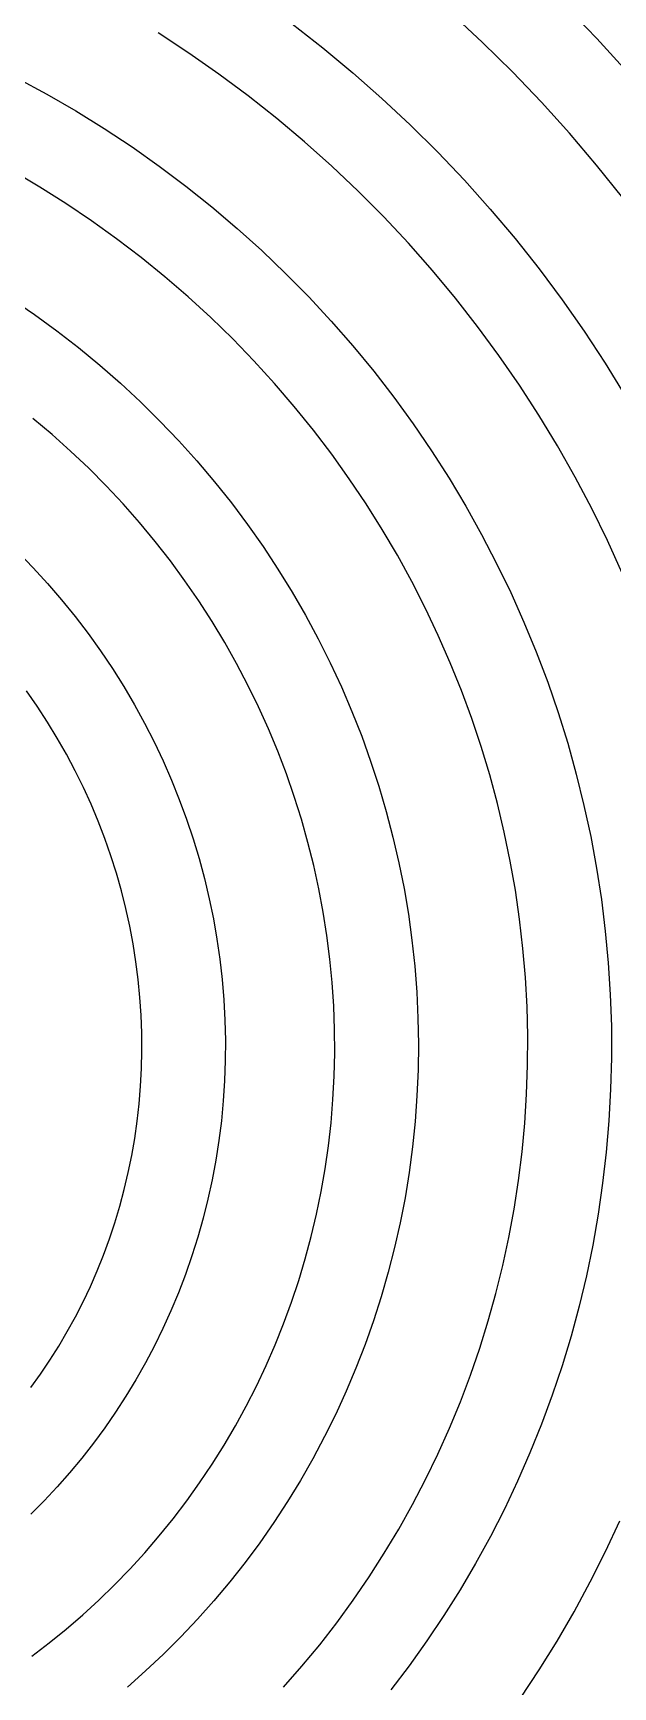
# Model space of a CAD drawing. Header units: metres. Extents: x -106 to 106, y -110 to 110.
# Drawn here: x 26.4 to 58.1, y -31.7 to 58.7 of the extents above; entities that cross this region are included whole.
import ezdxf

# ---------------------------------------------------------------- set-up
doc = ezdxf.new("R2010")
doc.units = ezdxf.units.M

msp = doc.modelspace()

# ---------------------------------------------------------------- linework, layer by layer
for p, q in [((50.9826, 58.2369), (49.2961, 59.8009)), ((55.5413, 60.1895), (57.2325, 58.4439)), ((40.5646, 59.2431), (42.2454, 57.9329)), ((34.915, 57.6516), (33.2386, 58.749)), ((42.2454, 57.9329), (43.8841, 56.5751)), ((52.6197, 56.6256), (50.9826, 58.2369)), ((57.2325, 58.4439), (58.869, 56.6509)), ((36.5556, 56.5064), (34.915, 57.6516)), ((25.5298, 56.2802), (27.1442, 55.4083)), ((38.1591, 55.3148), (36.5556, 56.5064)), ((43.8841, 56.5751), (45.4796, 55.1711)), ((54.2062, 54.9684), (52.6197, 56.6256)), ((27.1442, 55.4083), (28.7294, 54.4902)), ((39.7241, 54.0778), (38.1591, 55.3148)), ((45.4796, 55.1711), (47.0304, 53.7224)), ((28.7294, 54.4902), (30.284, 53.5269)), ((55.7408, 53.267), (54.2062, 54.9684)), ((30.284, 53.5269), (31.8069, 52.5194)), ((41.2493, 52.7967), (39.7241, 54.0778)), ((47.0304, 53.7224), (48.5354, 52.2303)), ((31.8069, 52.5194), (33.2966, 51.4687)), ((42.7336, 51.4728), (41.2493, 52.7967)), ((57.2221, 51.5231), (55.7408, 53.267)), ((48.5354, 52.2303), (49.9933, 50.6962)), ((26.7599, 50.328), (25.2994, 51.1894)), ((33.2966, 51.4687), (34.752, 50.3759)), ((44.1756, 50.1074), (42.7336, 51.4728)), ((49.9933, 50.6962), (51.403, 49.1217)), ((58.6492, 49.7381), (57.2221, 51.5231)), ((28.1916, 49.4251), (26.7599, 50.328)), ((34.752, 50.3759), (36.172, 49.2422)), ((45.5744, 48.7018), (44.1756, 50.1074)), ((29.5933, 48.4817), (28.1916, 49.4251)), ((36.172, 49.2422), (37.5553, 48.0686)), ((51.403, 49.1217), (52.7633, 47.5083)), ((30.964, 47.4986), (29.5933, 48.4817)), ((37.5553, 48.0686), (38.901, 46.8564)), ((46.9286, 47.2574), (45.5744, 48.7018)), ((32.3024, 46.477), (30.964, 47.4986)), ((48.2374, 45.7756), (46.9286, 47.2574)), ((52.7633, 47.5083), (54.0732, 45.8574)), ((33.6075, 45.4179), (32.3024, 46.477)), ((38.901, 46.8564), (40.2077, 45.6068)), ((34.8782, 44.3223), (33.6075, 45.4179)), ((40.2077, 45.6068), (41.4747, 44.3208)), ((49.4996, 44.2578), (48.2374, 45.7756)), ((54.0732, 45.8574), (55.3316, 44.1707)), ((36.1136, 43.1914), (34.8782, 44.3223)), ((41.4747, 44.3208), (42.7008, 43)), ((25.2188, 44.2133), (26.4673, 43.3604)), ((50.7143, 42.7054), (49.4996, 44.2578)), ((55.3316, 44.1707), (56.5377, 42.4497)), ((26.4673, 43.3604), (27.6874, 42.4723)), ((37.3127, 42.0262), (36.1136, 43.1914)), ((42.7008, 43), (43.8851, 41.6454)), ((51.8805, 41.12), (50.7143, 42.7054)), ((27.6874, 42.4723), (28.8781, 41.5501)), ((38.4744, 40.828), (37.3127, 42.0262)), ((43.8851, 41.6454), (45.0267, 40.2586)), ((56.5377, 42.4497), (57.6904, 40.6961)), ((28.8781, 41.5501), (30.0385, 40.5948)), ((39.598, 39.598), (38.4744, 40.828)), ((52.9974, 39.503), (51.8805, 41.12)), ((57.6904, 40.6961), (58.7889, 38.9115)), ((30.0385, 40.5948), (31.1678, 39.6072)), ((45.0267, 40.2586), (46.1248, 38.8407)), ((31.1678, 39.6072), (32.2649, 38.5884)), ((40.6825, 38.3372), (39.598, 39.598)), ((54.064, 37.856), (52.9974, 39.503)), ((32.2649, 38.5884), (33.3291, 37.5395)), ((41.7271, 37.0471), (40.6825, 38.3372)), ((46.1248, 38.8407), (47.1783, 37.3931)), ((27.431, 36.8015), (26.3845, 37.681)), ((33.3291, 37.5395), (34.3595, 36.4614)), ((47.1783, 37.3931), (48.1867, 35.9173)), ((55.0797, 36.1806), (54.064, 37.856)), ((28.4486, 35.8932), (27.431, 36.8015)), ((34.3595, 36.4614), (35.3553, 35.3553)), ((42.7311, 35.7287), (41.7271, 37.0471)), ((56.0436, 34.4783), (55.0797, 36.1806)), ((29.4364, 34.9569), (28.4486, 35.8932)), ((35.3553, 35.3553), (36.3159, 34.2223)), ((43.6936, 34.3835), (42.7311, 35.7287)), ((48.1867, 35.9173), (49.1491, 34.4146)), ((30.3939, 33.9937), (29.4364, 34.9569)), ((44.614, 33.0126), (43.6936, 34.3835)), ((49.1491, 34.4146), (50.0648, 32.8865)), ((56.9551, 32.7506), (56.0436, 34.4783)), ((31.3201, 33.0045), (30.3939, 33.9937)), ((36.3159, 34.2223), (37.2403, 33.0635)), ((32.2145, 31.9904), (31.3201, 33.0045)), ((37.2403, 33.0635), (38.1281, 31.88)), ((45.4917, 31.6175), (44.614, 33.0126)), ((50.0648, 32.8865), (50.9333, 31.3344)), ((57.8135, 30.9993), (56.9551, 32.7506)), ((33.0763, 30.9523), (32.2145, 31.9904)), ((38.1281, 31.88), (38.9785, 30.673)), ((33.905, 29.8913), (33.0763, 30.9523)), ((46.3258, 30.1994), (45.4917, 31.6175)), ((50.9333, 31.3344), (51.7537, 29.7597)), ((58.6182, 29.226), (57.8135, 30.9993)), ((25.5717, 30.3674), (26.3947, 29.5208)), ((34.6999, 28.8084), (33.905, 29.8913)), ((38.9785, 30.673), (39.7909, 29.4437)), ((47.116, 28.7597), (46.3258, 30.1994)), ((26.3947, 29.5208), (27.19, 28.6523)), ((39.7909, 29.4437), (40.5648, 28.1932)), ((51.7537, 29.7597), (52.5257, 28.164)), ((27.19, 28.6523), (27.9571, 27.7626)), ((35.4605, 27.7048), (34.6999, 28.8084)), ((40.5648, 28.1932), (41.2995, 26.9228)), ((47.8616, 27.2998), (47.116, 28.7597)), ((52.5257, 28.164), (53.2486, 26.5488)), ((27.9571, 27.7626), (28.6954, 26.8526)), ((36.1862, 26.5814), (35.4605, 27.7048)), ((48.5621, 25.8209), (47.8616, 27.2998)), ((28.6954, 26.8526), (29.4043, 25.9234)), ((36.8765, 25.4394), (36.1862, 26.5814)), ((41.2995, 26.9228), (41.9947, 25.6337)), ((53.2486, 26.5488), (53.922, 24.9155)), ((29.4043, 25.9234), (30.0835, 24.9758)), ((37.531, 24.2799), (36.8765, 25.4394)), ((41.9947, 25.6337), (42.6498, 24.327)), ((49.2171, 24.3246), (48.5621, 25.8209)), ((30.0835, 24.9758), (30.7324, 24.0108)), ((53.922, 24.9155), (54.5454, 23.2656)), ((30.7324, 24.0108), (31.3506, 23.0293)), ((38.1492, 23.104), (37.531, 24.2799)), ((42.6498, 24.327), (43.2644, 23.0041)), ((49.8261, 22.8122), (49.2171, 24.3246)), ((26.621, 21.9447), (26.0336, 22.7906)), ((31.3506, 23.0293), (31.9377, 22.0323)), ((38.7308, 21.9128), (38.1492, 23.104)), ((43.2644, 23.0041), (43.8382, 21.6662)), ((50.3888, 21.2851), (49.8261, 22.8122)), ((54.5454, 23.2656), (55.1185, 21.6007)), ((27.1813, 21.084), (26.621, 21.9447)), ((31.9377, 22.0323), (32.4933, 21.0208)), ((39.2754, 20.7076), (38.7308, 21.9128)), ((27.7141, 20.2094), (27.1813, 21.084)), ((32.4933, 21.0208), (33.0171, 19.9958)), ((43.8382, 21.6662), (44.3707, 20.3145)), ((50.9049, 19.7447), (50.3888, 21.2851)), ((55.1185, 21.6007), (55.6409, 19.9223)), ((28.2189, 19.3219), (27.7141, 20.2094)), ((33.0171, 19.9958), (33.5087, 18.9583)), ((39.7826, 19.4893), (39.2754, 20.7076)), ((44.3707, 20.3145), (44.8617, 18.9503)), ((55.6409, 19.9223), (56.1123, 18.232)), ((28.6955, 18.4222), (28.2189, 19.3219)), ((40.2522, 18.2592), (39.7826, 19.4893)), ((51.3739, 18.1925), (50.9049, 19.7447)), ((29.1437, 17.5113), (28.6955, 18.4222)), ((33.5087, 18.9583), (33.9679, 17.9092)), ((40.6839, 17.0184), (40.2522, 18.2592)), ((44.8617, 18.9503), (45.3109, 17.575)), ((51.7958, 16.6298), (51.3739, 18.1925)), ((56.1123, 18.232), (56.5325, 16.5313)), ((29.5631, 16.5901), (29.1437, 17.5113)), ((33.9679, 17.9092), (34.3945, 16.8497)), ((45.3109, 17.575), (45.7181, 16.1896)), ((29.9537, 15.6594), (29.5631, 16.5901)), ((34.3945, 16.8497), (34.7881, 15.7806)), ((41.0775, 15.7682), (40.6839, 17.0184)), ((52.1703, 15.0582), (51.7958, 16.6298)), ((56.5325, 16.5313), (56.9013, 14.8217)), ((30.3151, 14.7202), (29.9537, 15.6594)), ((34.7881, 15.7806), (35.1487, 14.703)), ((41.4329, 14.5096), (41.0775, 15.7682)), ((45.7181, 16.1896), (46.0831, 14.7956)), ((30.6472, 13.7734), (30.3151, 14.7202)), ((35.1487, 14.703), (35.476, 13.618)), ((41.7497, 13.2438), (41.4329, 14.5096)), ((46.0831, 14.7956), (46.4056, 13.3943)), ((52.4972, 13.479), (52.1703, 15.0582)), ((56.9013, 14.8217), (57.2185, 13.1048)), ((30.95, 12.8199), (30.6472, 13.7734)), ((35.476, 13.618), (35.7701, 12.5265)), ((31.2232, 11.8606), (30.95, 12.8199)), ((42.0281, 11.972), (41.7497, 13.2438)), ((46.4056, 13.3943), (46.6857, 11.9868)), ((52.7764, 11.8937), (52.4972, 13.479)), ((57.2185, 13.1048), (57.484, 11.3821)), ((31.4668, 10.8963), (31.2232, 11.8606)), ((35.7701, 12.5265), (36.0306, 11.4296)), ((42.2678, 10.6954), (42.0281, 11.972)), ((46.6857, 11.9868), (46.9232, 10.5746)), ((53.0079, 10.3037), (52.7764, 11.8937)), ((31.6808, 9.92815), (31.4668, 10.8963)), ((36.0306, 11.4296), (36.2576, 10.3283)), ((57.484, 11.3821), (57.6977, 9.65527)), ((36.2576, 10.3283), (36.4511, 9.22356)), ((42.4689, 9.41512), (42.2678, 10.6954)), ((46.9232, 10.5746), (47.1181, 9.15883)), ((53.1915, 8.71043), (53.0079, 10.3037)), ((31.8651, 8.95686), (31.6808, 9.92815)), ((36.4511, 9.22356), (36.6111, 8.11647)), ((42.6313, 8.13234), (42.4689, 9.41512)), ((47.1181, 9.15883), (47.2704, 7.74081)), ((57.6977, 9.65527), (57.8597, 7.92578)), ((32.0197, 7.98341), (31.8651, 8.95686)), ((53.3274, 7.11539), (53.1915, 8.71043)), ((32.1448, 7.0087), (32.0197, 7.98341)), ((36.6111, 8.11647), (36.7375, 7.00806)), ((42.755, 6.84824), (42.6313, 8.13234)), ((47.2704, 7.74081), (47.3801, 6.32185)), ((57.8597, 7.92578), (57.9699, 6.19519)), ((32.2403, 6.0336), (32.1448, 7.0087)), ((36.7375, 7.00806), (36.8305, 5.89929)), ((42.8402, 5.56396), (42.755, 6.84824)), ((53.4155, 5.51996), (53.3274, 7.11539)), ((32.3063, 5.05902), (32.2403, 6.0336)), ((36.8305, 5.89929), (36.8902, 4.79118)), ((42.8869, 4.28067), (42.8402, 5.56396)), ((47.3801, 6.32185), (47.4473, 4.9032)), ((53.4561, 3.92555), (53.4155, 5.51996)), ((57.9699, 6.19519), (58.0285, 4.46504)), ((32.3429, 4.08586), (32.3063, 5.05902)), ((36.8902, 4.79118), (36.9165, 3.68475)), ((47.4473, 4.9032), (47.4722, 3.48613)), ((32.3504, 3.11497), (32.3429, 4.08586)), ((36.9165, 3.68475), (36.9099, 2.58098)), ((42.8952, 2.99953), (42.8869, 4.28067)), ((53.4491, 2.33363), (53.4561, 3.92555)), ((58.0285, 4.46504), (58.0355, 2.73688)), ((32.3288, 2.14726), (32.3504, 3.11497)), ((42.8654, 1.72165), (42.8952, 2.99953)), ((47.4722, 3.48613), (47.4548, 2.07191)), ((58.0355, 2.73688), (57.9912, 1.01224)), ((32.2783, 1.18358), (32.3288, 2.14726)), ((36.9099, 2.58098), (36.8703, 1.48085)), ((47.4548, 2.07191), (47.3954, 0.6618)), ((53.3948, 0.74557), (53.4491, 2.33363)), ((32.1992, 0.22479), (32.2783, 1.18358)), ((36.8703, 1.48085), (36.798, 0.38536)), ((42.7977, 0.44818), (42.8654, 1.72165)), ((57.9912, 1.01224), (57.8957, -0.70735)), ((32.0917, -0.72826), (32.1992, 0.22479)), ((36.798, 0.38536), (36.6932, -0.70454)), ((42.6921, -0.81972), (42.7977, 0.44818)), ((47.3954, 0.6618), (47.2942, -0.74295)), ((53.2934, -0.83719), (53.3948, 0.74557)), ((31.9561, -1.67474), (32.0917, -0.72826)), ((36.6932, -0.70454), (36.5563, -1.78789)), ((42.5491, -2.08099), (42.6921, -0.81972)), ((47.2942, -0.74295), (47.1514, -2.14113)), ((53.1452, -2.4133), (53.2934, -0.83719)), ((57.8957, -0.70735), (57.7493, -2.42041)), ((31.7927, -2.61383), (31.9561, -1.67474)), ((36.5563, -1.78789), (36.3875, -2.86375)), ((31.6018, -3.54471), (31.7927, -2.61383)), ((42.369, -3.3345), (42.5491, -2.08099)), ((47.1514, -2.14113), (46.9674, -3.53149)), ((52.9505, -3.98137), (53.1452, -2.4133)), ((57.7493, -2.42041), (57.5523, -4.1254)), ((31.3837, -4.46657), (31.6018, -3.54471)), ((36.3875, -2.86375), (36.1871, -3.93117)), ((42.152, -4.57916), (42.369, -3.3345)), ((46.9674, -3.53149), (46.7425, -4.91283)), ((31.1389, -5.37862), (31.3837, -4.46657)), ((36.1871, -3.93117), (35.9555, -4.98923)), ((52.7097, -5.54001), (52.9505, -3.98137)), ((57.5523, -4.1254), (57.3051, -5.82083)), ((30.8676, -6.28008), (31.1389, -5.37862)), ((35.9555, -4.98923), (35.6931, -6.03702)), ((41.8985, -5.8139), (42.152, -4.57916)), ((46.7425, -4.91283), (46.4771, -6.28395)), ((30.5704, -7.17021), (30.8676, -6.28008)), ((35.6931, -6.03702), (35.4002, -7.07365)), ((41.609, -7.03763), (41.8985, -5.8139)), ((46.4771, -6.28395), (46.1716, -7.64365)), ((52.423, -7.08786), (52.7097, -5.54001)), ((57.3051, -5.82083), (57.0081, -7.50525)), ((30.2476, -8.04825), (30.5704, -7.17021)), ((35.4002, -7.07365), (35.0773, -8.09824)), ((41.2839, -8.24933), (41.609, -7.03763)), ((52.091, -8.6236), (52.423, -7.08786)), ((29.8997, -8.91347), (30.2476, -8.04825)), ((35.0773, -8.09824), (34.7249, -9.10991)), ((46.1716, -7.64365), (45.8264, -8.99077)), ((57.0081, -7.50525), (56.6616, -9.17717)), ((29.5271, -9.76515), (29.8997, -8.91347)), ((40.9235, -9.44794), (41.2839, -8.24933)), ((45.8264, -8.99077), (45.442, -10.3242)), ((51.7141, -10.1459), (52.091, -8.6236)), ((29.1305, -10.6026), (29.5271, -9.76515)), ((34.7249, -9.10991), (34.3434, -10.1078)), ((40.5285, -10.6324), (40.9235, -9.44794)), ((56.6616, -9.17717), (56.2662, -10.8352)), ((28.7102, -11.4252), (29.1305, -10.6026)), ((34.3434, -10.1078), (33.9334, -11.0911)), ((40.0993, -11.8019), (40.5285, -10.6324)), ((45.442, -10.3242), (45.0189, -11.6427)), ((51.2928, -11.6534), (51.7141, -10.1459)), ((56.2662, -10.8352), (55.8224, -12.4778)), ((28.2668, -12.2321), (28.7102, -11.4252)), ((33.9334, -11.0911), (33.4953, -12.0591)), ((45.0189, -11.6427), (44.5576, -12.9452)), ((50.8277, -13.1449), (51.2928, -11.6534)), ((27.8009, -13.0229), (28.2668, -12.2321)), ((33.4953, -12.0591), (33.0298, -13.0108)), ((39.6365, -12.9552), (40.0993, -11.8019)), ((55.8224, -12.4778), (55.3308, -14.1036)), ((27.3131, -13.7968), (27.8009, -13.0229)), ((33.0298, -13.0108), (32.5374, -13.9455)), ((39.1406, -14.0915), (39.6365, -12.9552)), ((44.5576, -12.9452), (44.0588, -14.2306)), ((50.3194, -14.6191), (50.8277, -13.1449)), ((26.8039, -14.5533), (27.3131, -13.7968)), ((32.5374, -13.9455), (32.0186, -14.8626)), ((38.6123, -15.2098), (39.1406, -14.0915)), ((44.0588, -14.2306), (43.523, -15.4979)), ((55.3308, -14.1036), (54.7919, -15.7113)), ((26.2739, -15.2918), (26.8039, -14.5533)), ((32.0186, -14.8626), (31.4742, -15.7611)), ((38.0522, -16.3092), (38.6123, -15.2098)), ((49.7684, -16.0747), (50.3194, -14.6191)), ((31.4742, -15.7611), (30.9048, -16.6405)), ((43.523, -15.4979), (42.951, -16.7459)), ((49.1754, -17.5106), (49.7684, -16.0747)), ((54.7919, -15.7113), (54.2064, -17.2995)), ((30.9048, -16.6405), (30.3109, -17.5)), ((37.4609, -17.3888), (38.0522, -16.3092)), ((42.951, -16.7459), (42.3432, -17.9736)), ((30.3109, -17.5), (29.6933, -18.339)), ((36.8391, -18.4477), (37.4609, -17.3888)), ((42.3432, -17.9736), (41.7005, -19.1801)), ((48.5411, -18.9254), (49.1754, -17.5106)), ((54.2064, -17.2995), (53.575, -18.8667)), ((29.6933, -18.339), (29.0527, -19.1567)), ((36.1876, -19.485), (36.8391, -18.4477)), ((47.8662, -20.318), (48.5411, -18.9254)), ((53.575, -18.8667), (52.8985, -20.4118)), ((29.0527, -19.1567), (28.3898, -19.9527)), ((35.507, -20.5), (36.1876, -19.485)), ((41.7005, -19.1801), (41.0236, -20.3643)), ((27.7053, -20.7262), (27, -21.4767)), ((28.3898, -19.9527), (27.7053, -20.7262)), ((34.7982, -21.4918), (35.507, -20.5)), ((41.0236, -20.3643), (40.3132, -21.5252)), ((47.1516, -21.6873), (47.8662, -20.318)), ((52.8985, -20.4118), (52.1774, -21.9334)), ((27, -21.4767), (26.2746, -22.2037)), ((34.0618, -22.4596), (34.7982, -21.4918)), ((40.3132, -21.5252), (39.5701, -22.662)), ((46.3979, -23.0321), (47.1516, -21.6873)), ((33.2987, -23.4027), (34.0618, -22.4596)), ((52.1774, -21.9334), (51.4128, -23.4302)), ((57.7086, -24.2585), (58.4962, -22.5718)), ((32.5097, -24.3203), (33.2987, -23.4027)), ((39.5701, -22.662), (38.7951, -23.7737)), ((45.606, -24.3513), (46.3979, -23.0321)), ((51.4128, -23.4302), (50.6054, -24.9009)), ((31.6956, -25.2118), (32.5097, -24.3203)), ((38.7951, -23.7737), (37.9891, -24.8594)), ((44.7767, -25.6438), (45.606, -24.3513)), ((56.8726, -25.9183), (57.7086, -24.2585)), ((30.8573, -26.0765), (31.6956, -25.2118)), ((37.9891, -24.8594), (37.1529, -25.9182)), ((50.6054, -24.9009), (49.756, -26.3444)), ((29.9957, -26.9137), (30.8573, -26.0765)), ((37.1529, -25.9182), (36.2873, -26.9494)), ((43.911, -26.9087), (44.7767, -25.6438)), ((55.9889, -27.55), (56.8726, -25.9183)), ((29.1117, -27.7227), (29.9957, -26.9137)), ((36.2873, -26.9494), (35.3934, -27.952)), ((43.0097, -28.1447), (43.911, -26.9087)), ((49.756, -26.3444), (48.8656, -27.7595)), ((28.2061, -28.5031), (29.1117, -27.7227)), ((35.3934, -27.952), (34.472, -28.9254)), ((48.8656, -27.7595), (47.9351, -29.145)), ((55.0586, -29.152), (55.9889, -27.55)), ((27.2799, -29.2541), (28.2061, -28.5031)), ((34.472, -28.9254), (33.524, -29.8688)), ((42.0738, -29.3511), (43.0097, -28.1447)), ((26.3341, -29.9754), (27.2799, -29.2541)), ((41.1042, -30.5267), (42.0738, -29.3511)), ((47.9351, -29.145), (46.9655, -30.4998)), ((54.0826, -30.7232), (55.0586, -29.152)), ((33.524, -29.8688), (32.5505, -30.7815)), ((40.1021, -31.6707), (41.1042, -30.5267)), ((46.9655, -30.4998), (45.9578, -31.8227)), ((53.0619, -32.2621), (54.0826, -30.7232)), ((32.5505, -30.7815), (31.5524, -31.6628))]:
    msp.add_line(p, q)

doc.saveas('drawing.dxf')
